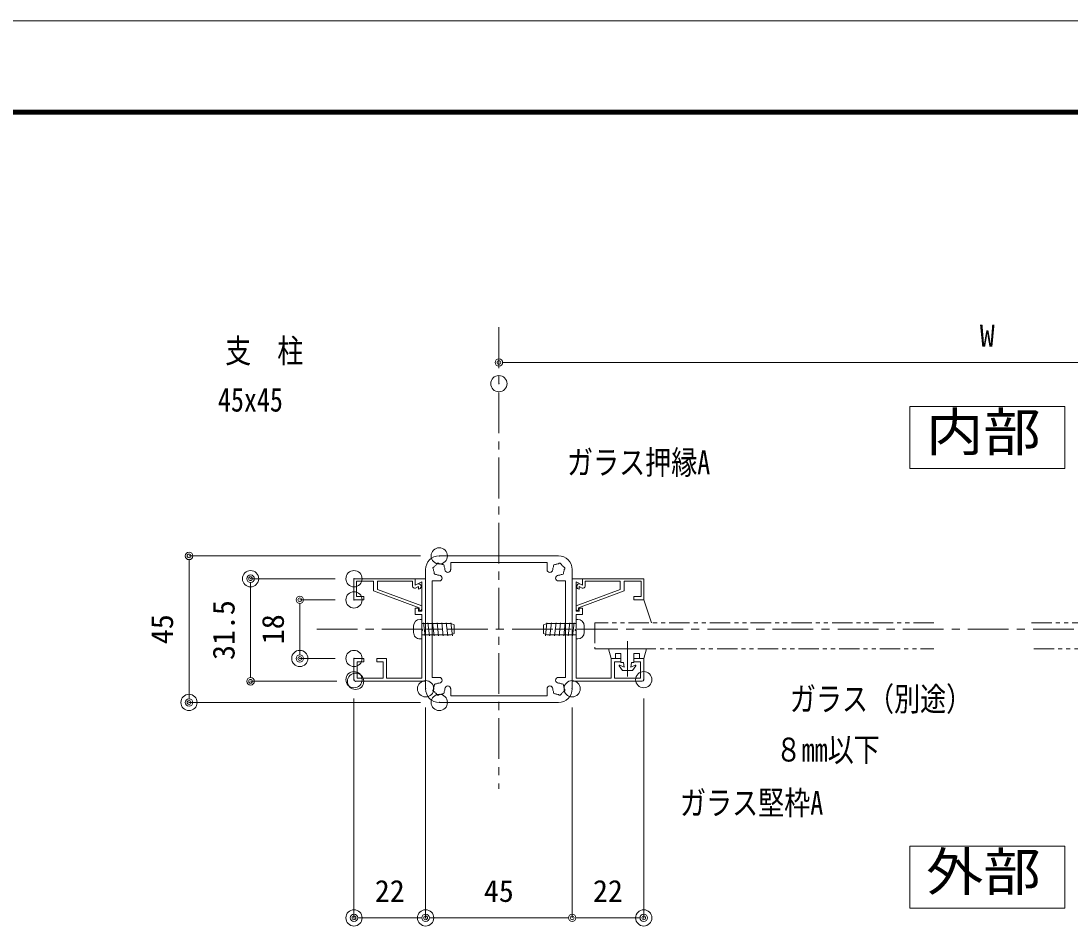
# Model space of a CAD drawing. Units: millimetres, scale not verified. Extents: x -3580 to 3580, y -1188 to 1188.
# Drawn here: x -2311 to -1666, y 632 to 1188 of the extents above; entities that cross this region are included whole.
import ezdxf
from ezdxf.enums import TextEntityAlignment as Align

# ---------------------------------------------------------------- set-up
doc = ezdxf.new("R2010")
doc.units = ezdxf.units.MM
doc.header["$LTSCALE"] = 20
doc.header["$PDMODE"] = 32
doc.header["$PDSIZE"] = 10
for name, pattern in [('USER1', [2, 1.25, -0.25, 0.25, -0.25]), ('USER2', [1.25, 0.625, -0.125, 0.125, -0.125, 0.125, -0.125]), ('USER3', [0.375, 0.25, -0.125]), ('USER4', [3.5, 2, -1.5])]:
    doc.linetypes.add(name, pattern=pattern)
for name, color, linetype, lineweight in [('0-0_0', 7, 'Continuous', 18), ('0-1_DEFPOINTS', 7, 'Continuous', 18), ('0-4_WAKU', 7, 'Continuous', 18), ('0-5_6ﾊｯﾁﾝｸﾞ', 4, 'Continuous', 18), ('0-6_51破線ｱﾙﾐ', 3, 'USER3', 18), ('0-8_3中心線', 2, 'USER1', 18), ('0-9_41ｱﾙﾐ', 6, 'Continuous', 18), ('0-A_1手摺寸法', 7, 'Continuous', 18), ('0-B_42ｱﾙﾐ部品', 6, 'Continuous', 18), ('0-C_P4-12', 7, 'Continuous', 18), ('0-D_CYAN', 4, 'Continuous', 18), ('0-E_2a', 1, 'USER2', 18)]:
    doc.layers.add(name, color=color, linetype=linetype, lineweight=lineweight)
doc.layers.add('0-2_MOJI', color=7, linetype='Continuous')
doc.styles.add('ＭＳ ゴシック', font='')
doc.styles.get('ＭＳ ゴシック').set_extended_font_data('MS Gothic')

# ---------------------------------------------------------------- blocks, each defined once
blk = doc.blocks.new('HK-029')
at = {"layer": '0-9_41ｱﾙﾐ'}
for p, q in [((-6.5, 18.8), (0, 18.8)), ((-6.5, 15.8), (-6.5, 18.8)), ((-5.5, 18), (-0.8, 18)), ((-5.5, 15.8), (-5.5, 18)), ((-0.8, 18), (-0.8, 12.8)), ((0, 18.8), (0, 0)), ((-6.5, 15.8), (-5.5, 15.8)), ((-3.76, 12.8), (-8.93, -1.2)), ((-3.35, 11.6), (-8.37, -2)), ((-3.76, 12.8), (-0.8, 12.8)), ((-3.35, 11.6), (-0.8, 11.6)), ((-0.8, 11.6), (-0.8, 0.8)), ((-2.32, 0.8), (-0.8, 0.8)), ((-9.4, -1.2), (-8.93, -1.2)), ((-8.37, -2), (-9.4, -2)), ((-3.19, -1), (-2.39, -1)), ((-2.39, -1), (-2.86, -0.07))]:
    blk.add_line(p, q, dxfattribs=at)
at = {"layer": '0-9_41ｱﾙﾐ', "linetype": 'USER4'}
for p, q in [((-2, 0), (0, 0)), ((-1.68, -0.64), (-2, 0))]:
    blk.add_line(p, q, dxfattribs=at)
at = {"layer": '0-9_41ｱﾙﾐ'}
for centre, radius, start, end in [((-2.32, 0.2), 0.6, 90, 206.5651), ((-9.4, -1.6), 0.4, 90, 270), ((-2.39, -1), 0.8, 180, 270), ((-2.39, -1), 0.8, 270, 26.565)]:
    blk.add_arc(centre, radius, start, end, dxfattribs=at)
blk = doc.blocks.new('HK-028')
at = {"layer": '0-9_41ｱﾙﾐ'}
for p, q in [((0, 1), (0, 21.5)), ((0, 0), (0, 21.5)), ((7, 22), (0.5, 22)), ((1, 13), (1, 21)), ((7, 19), (7, 22)), ((7, 19), (6, 19)), ((7, 15), (6, 15)), ((7, 15), (7, 12)), ((1, 1.2), (1, 12)), ((7, 12), (1, 12)), ((31.5, 0), (0, 0)), ((15.45, 1.2), (1, 1.2)), ((15.58, 0.99), (15.45, 1.2)), ((15.92, 0.99), (16.05, 1.2)), ((20.5, 1.2), (16.05, 1.2)), ((20.5, 3.2), (20.5, 1.2)), ((22.5, 3.2), (20.5, 3.2)), ((22.5, 2.2), (21.5, 2.2)), ((21.5, 1.2), (21.5, 2.2)), ((21.5, 1.2), (30.5, 1.2)), ((22.5, 2.2), (22.5, 3.2)), ((29.5, 3.2), (30.5, 1.2)), ((31.5, 3.2), (29.5, 3.2)), ((31.5, 0), (31.5, 3.2))]:
    blk.add_line(p, q, dxfattribs=at)
for points in [[(6, 19), (6, 21), (1, 21)], [(6, 15), (6, 13), (1, 13)]]:
    blk.add_lwpolyline(points, dxfattribs=at)
for centre, radius, start, end in [((0.5, 21.5), 0.5, 90, 180), ((15.75, 1.1), 0.2, 212.3335, 327.6665)]:
    blk.add_arc(centre, radius, start, end, dxfattribs=at)
blk = doc.blocks.new('hbk-145')
at = {"layer": '0-A_1手摺寸法', "color": 3}
for p, q in [((-5.8, 0), (5.8, 0)), ((-5.8, 0), (-5, -3)), ((0, 2.36), (0, -8.5)), ((5.8, 0), (5, -3)), ((-5, -3), (-3.7, -3)), ((-3.7, -1.5), (-2, -1.5)), ((-3.7, -1.5), (-3.7, -3)), ((-2, -1.5), (-2, -4.2)), ((2, -1.5), (3.7, -1.5)), ((2, -1.5), (2, -4.2)), ((3.7, -1.5), (3.7, -3)), ((3.7, -3), (5, -3)), ((-1.5, -6.7), (-2.58, -5.23)), ((-2.39, -5.01), (-1, -5.7)), ((-2, -4.2), (-1.25, -4.2)), ((-1, -5.7), (-1.25, -4.2)), ((1, -5.7), (1.25, -4.2)), ((1, -5.7), (2.39, -5.01)), ((1.25, -4.2), (2, -4.2)), ((1.5, -6.7), (2.58, -5.23)), ((-1.5, -6.7), (1.5, -6.7))]:
    blk.add_line(p, q, dxfattribs=at)
for centre, start, end in [((-2.45, -5.15), 66.3706, 212.9052), ((2.45, -5.15), 327.0948, 113.6294)]:
    blk.add_arc(centre, 0.15, start, end, dxfattribs=at)
blk = doc.blocks.new('HK-013')
at = {"layer": '0-B_42ｱﾙﾐ部品'}
for p, q in [((18.3, 22.5), (-18.3, 22.5)), ((14.8, 20.5), (-14.8, 20.5)), ((-14.8, 20.5), (-14.8, 18.3)), ((14.8, 20.5), (14.8, 18.3)), ((-22.5, 18.3), (-22.5, -18.3)), ((-22.5, 18.3), (-22.5, 18.3)), ((22.5, 18.3), (22.5, -18.3)), ((-20.5, 14.8), (-20.5, -14.8)), ((-18.3, 14.8), (-20.5, 14.8)), ((18.3, 14.8), (20.5, 14.8)), ((20.5, 14.8), (20.5, -14.8)), ((-18.3, -14.8), (-20.5, -14.8)), ((18.3, -14.8), (20.5, -14.8)), ((-22.5, -18.3), (-22.5, -18.3)), ((-14.8, -20.5), (-14.8, -18.3)), ((14.8, -20.5), (14.8, -18.3)), ((18.3, -22.5), (-18.3, -22.5)), ((14.8, -20.5), (-14.8, -20.5))]:
    blk.add_line(p, q, dxfattribs=at)
for centre, radius, start, end in [((-18.3, 18.3), 4.2, 90, 180), ((-18.3, 18.3), 1.75, 135, 149.6411), ((-18.3, 18.3), 1.75, 120.3589, 135), ((-18.69, 19.75), 0.5, 105, 172.9757), ((-18.69, 19.75), 0.5, 37.0243, 105), ((-18.3, 18.3), 1.75, 75, 89.6411), ((-18.3, 18.3), 1.75, 60.3589, 75), ((-17.24, 19.36), 0.5, 45, 112.9757), ((-17.24, 19.36), 0.5, 337.0243, 45), ((17.24, 19.36), 0.5, 135, 202.9757), ((17.24, 19.36), 0.5, 67.0243, 135), ((18.3, 18.3), 1.75, 105, 119.6411), ((18.3, 18.3), 1.75, 90.3589, 105), ((18.69, 19.75), 0.5, 75, 142.9757), ((18.3, 18.3), 4.2, 0, 90), ((18.69, 19.75), 0.5, 7.0243, 75), ((18.3, 18.3), 1.75, 45, 59.6411), ((18.3, 18.3), 1.75, 30.3589, 45), ((-19.75, 18.69), 0.5, 165, 232.9757), ((-19.75, 18.69), 0.5, 97.0243, 165), ((-18.3, 18.3), 1.75, 180.3589, 195), ((-18.3, 18.3), 1.75, 195, 209.6411), ((-19.36, 17.24), 0.5, 157.0243, 225), ((-19.36, 17.24), 0.5, 225, 292.9757), ((-18.3, 18.3), 1.75, 240.3589, 255), ((-18.3, 18.3), 1.75, 255, 270), ((-18.3, 15.68), 0.875, 270, 90), ((-18.3, 18.3), 1.75, 15, 29.6411), ((-18.3, 18.3), 1.75, 0.3589, 15), ((-15.67, 18.3), 0.875, 180, 0), ((15.68, 18.3), 0.875, 180, 360), ((18.3, 18.3), 1.75, 165, 179.6411), ((18.3, 18.3), 1.75, 150.3589, 165), ((18.3, 15.68), 0.875, 90, 270), ((18.3, 18.3), 1.75, 270, 285), ((18.3, 18.3), 1.75, 285, 299.6411), ((19.36, 17.24), 0.5, 247.0243, 315), ((19.36, 17.24), 0.5, 315, 22.9757), ((19.75, 18.69), 0.5, 15, 82.9757), ((18.3, 18.3), 1.75, 330.3589, 345), ((18.3, 18.3), 1.75, 345, 359.6411), ((19.75, 18.69), 0.5, 307.0243, 15), ((-18.3, -15.68), 0.875, 270, 90), ((18.3, -15.68), 0.875, 90, 270), ((-18.3, -18.3), 4.2, 180, 270), ((-19.75, -18.69), 0.5, 127.0243, 195), ((-19.75, -18.69), 0.5, 195, 262.9757), ((-18.3, -18.3), 1.75, 165, 179.6411), ((-18.3, -18.3), 1.75, 150.3589, 165), ((-19.36, -17.24), 0.5, 135, 202.9757), ((-18.3, -18.3), 1.75, 210.3589, 225), ((-19.36, -17.24), 0.5, 67.0243, 135), ((-18.3, -18.3), 1.75, 105, 119.6411), ((-18.3, -18.3), 1.75, 90, 105), ((-17.24, -19.36), 0.5, 315, 22.9757), ((-18.3, -18.3), 1.75, 330.3589, 345), ((-18.3, -18.3), 1.75, 345, 359.6411), ((-15.68, -18.3), 0.875, 360, 180), ((15.67, -18.3), 0.875, 0, 180), ((18.3, -18.3), 1.75, 180.3589, 195), ((18.3, -18.3), 1.75, 195, 209.6411), ((17.24, -19.36), 0.5, 157.0243, 225), ((18.3, -18.3), 1.75, 75, 90), ((18.3, -18.3), 4.2, 270, 360), ((18.3, -18.3), 1.75, 60.3589, 75), ((19.36, -17.24), 0.5, 45, 112.9757), ((18.3, -18.3), 1.75, 315, 329.6411), ((19.36, -17.24), 0.5, 337.0243, 45), ((19.75, -18.69), 0.5, 277.0243, 345), ((18.3, -18.3), 1.75, 15, 29.6411), ((18.3, -18.3), 1.75, 0.3589, 15), ((19.75, -18.69), 0.5, 345, 52.9757), ((-18.3, -18.3), 1.75, 225, 239.6411), ((-18.69, -19.75), 0.5, 187.0243, 255), ((-18.69, -19.75), 0.5, 255, 322.9757), ((-18.3, -18.3), 1.75, 270.3589, 285), ((-18.3, -18.3), 1.75, 285, 299.6411), ((-17.24, -19.36), 0.5, 247.0243, 315), ((17.24, -19.36), 0.5, 225, 292.9757), ((18.3, -18.3), 1.75, 240.3589, 255), ((18.3, -18.3), 1.75, 255, 269.6411), ((18.69, -19.75), 0.5, 217.0243, 285), ((18.69, -19.75), 0.5, 285, 352.9757), ((18.3, -18.3), 1.75, 300.3589, 315)]:
    blk.add_arc(centre, radius, start, end, dxfattribs=at)
blk = doc.blocks.new('_ORIGIN2')
at = {"layer": '0-0_0'}
blk.add_line((-0.5, 0), (-1, 0), dxfattribs=at)
for radius in [0.5, 0.25]:
    blk.add_circle((0, 0), radius, dxfattribs=at)
blk = doc.blocks.new('D27')
at = {"layer": '0-1_DEFPOINTS'}
for p in [(622.3, 1402.23), (22.3, 1389.26), (622.3, 1389.26)]:
    blk.add_point(p, dxfattribs=at)
at = {"layer": '0-A_1手摺寸法'}
for p, q in [((22.3, 1400.76), (22.3, 1402.23)), ((26.9, 1402.23), (617.7, 1402.23)), ((622.3, 1400.76), (622.3, 1402.23))]:
    blk.add_line(p, q, dxfattribs=at)
at = {"layer": '0-A_1手摺寸法', "xscale": 4.6, "yscale": 4.6, "rotation": 180}
blk.add_blockref('_ORIGIN2', (22.3, 1402.23), dxfattribs=at)
at = {"layer": '0-A_1手摺寸法', "xscale": 4.6, "yscale": 4.6}
blk.add_blockref('_ORIGIN2', (622.3, 1402.23), dxfattribs=at)
at = {"layer": '0-A_1手摺寸法', "style": 'ＭＳ ゴシック'}
blk.add_text('W', height=13.49, dxfattribs=at).set_placement((317.7, 1407.98), align=Align.BOTTOM_LEFT)
blk = doc.blocks.new('D30')
at = {"layer": '0-1_DEFPOINTS'}
for p in [(-22.7, 1201.9), (67.3, 1201.9), (-22.7, 1061.24)]:
    blk.add_point(p, dxfattribs=at)
at = {"layer": '0-A_1手摺寸法'}
for p, q in [((-22.7, 1190.4), (-22.7, 1061.24)), ((67.3, 1190.4), (67.3, 1061.24)), ((62.7, 1061.24), (-18.1, 1061.24))]:
    blk.add_line(p, q, dxfattribs=at)
at = {"layer": '0-A_1手摺寸法', "xscale": 4.6, "yscale": 4.6, "rotation": 180}
blk.add_blockref('_ORIGIN2', (-22.7, 1061.24), dxfattribs=at)
at = {"layer": '0-A_1手摺寸法', "xscale": 4.6, "yscale": 4.6}
blk.add_blockref('_ORIGIN2', (67.3, 1061.24), dxfattribs=at)
at = {"layer": '0-A_1手摺寸法', "style": 'ＭＳ ゴシック'}
blk.add_text('45', height=13.49, dxfattribs=at).set_placement((13.1, 1066.99), align=Align.BOTTOM_LEFT)
blk = doc.blocks.new('D31')
at = {"layer": '0-1_DEFPOINTS'}
for p in [(111.3, 1207.5), (67.3, 1201.9), (111.3, 1061.24)]:
    blk.add_point(p, dxfattribs=at)
at = {"layer": '0-A_1手摺寸法'}
for p, q in [((111.3, 1196), (111.3, 1061.24)), ((67.3, 1190.4), (67.3, 1061.24)), ((71.9, 1061.24), (106.7, 1061.24))]:
    blk.add_line(p, q, dxfattribs=at)
at = {"layer": '0-A_1手摺寸法', "xscale": 4.6, "yscale": 4.6, "rotation": 180}
blk.add_blockref('_ORIGIN2', (67.3, 1061.24), dxfattribs=at)
at = {"layer": '0-A_1手摺寸法', "xscale": 4.6, "yscale": 4.6}
blk.add_blockref('_ORIGIN2', (111.3, 1061.24), dxfattribs=at)
at = {"layer": '0-A_1手摺寸法', "style": 'ＭＳ ゴシック'}
blk.add_text('22', height=13.49, dxfattribs=at).set_placement((80.1, 1066.99), align=Align.BOTTOM_LEFT)
blk = doc.blocks.new('D32')
at = {"layer": '0-1_DEFPOINTS'}
for p in [(-66.7, 1207.5), (-22.7, 1201.9), (-66.7, 1061.24)]:
    blk.add_point(p, dxfattribs=at)
at = {"layer": '0-A_1手摺寸法'}
for p, q in [((-66.7, 1196), (-66.7, 1061.24)), ((-22.7, 1190.4), (-22.7, 1061.24)), ((-27.3, 1061.24), (-62.1, 1061.24))]:
    blk.add_line(p, q, dxfattribs=at)
at = {"layer": '0-A_1手摺寸法', "xscale": 4.6, "yscale": 4.6, "rotation": 180}
blk.add_blockref('_ORIGIN2', (-66.7, 1061.24), dxfattribs=at)
at = {"layer": '0-A_1手摺寸法', "xscale": 4.6, "yscale": 4.6}
blk.add_blockref('_ORIGIN2', (-22.7, 1061.24), dxfattribs=at)
at = {"layer": '0-A_1手摺寸法', "style": 'ＭＳ ゴシック'}
blk.add_text('22', height=13.49, dxfattribs=at).set_placement((-53.9, 1066.99), align=Align.BOTTOM_LEFT)
blk = doc.blocks.new('D33')
at = {"layer": '0-1_DEFPOINTS'}
for p in [(-130.23, 1269.5), (-66.7, 1269.5), (-65.7, 1206.5)]:
    blk.add_point(p, dxfattribs=at)
at = {"layer": '0-A_1手摺寸法'}
for p, q in [((-78.2, 1269.5), (-130.23, 1269.5)), ((-130.23, 1211.1), (-130.23, 1264.9)), ((-77.2, 1206.5), (-130.23, 1206.5))]:
    blk.add_line(p, q, dxfattribs=at)
at = {"layer": '0-A_1手摺寸法', "xscale": 4.6, "yscale": 4.6}
for p, rotation in [((-130.23, 1269.5), 90), ((-130.23, 1206.5), 270)]:
    blk.add_blockref('_ORIGIN2', p, dxfattribs=dict(at, rotation=rotation))
at = {"layer": '0-A_1手摺寸法', "style": 'ＭＳ ゴシック'}
blk.add_text('31.5', height=13.49, rotation=90, dxfattribs=at).set_placement((-135.98, 1219.6), align=Align.BOTTOM_LEFT)
blk = doc.blocks.new('D34')
at = {"layer": '0-1_DEFPOINTS'}
for p in [(-66.7, 1256.5), (-99.97, 1220.5), (-66.7, 1220.5)]:
    blk.add_point(p, dxfattribs=at)
at = {"layer": '0-A_1手摺寸法'}
for p, q in [((-78.2, 1256.5), (-99.97, 1256.5)), ((-99.97, 1251.9), (-99.97, 1225.1)), ((-78.2, 1220.5), (-99.97, 1220.5))]:
    blk.add_line(p, q, dxfattribs=at)
at = {"layer": '0-A_1手摺寸法', "xscale": 4.6, "yscale": 4.6}
for p, rotation in [((-99.97, 1256.5), 90), ((-99.97, 1220.5), 270)]:
    blk.add_blockref('_ORIGIN2', p, dxfattribs=dict(at, rotation=rotation))
at = {"layer": '0-A_1手摺寸法', "style": 'ＭＳ ゴシック'}
blk.add_text('18', height=13.49, rotation=90, dxfattribs=at).set_placement((-105.72, 1229.3), align=Align.BOTTOM_LEFT)
blk = doc.blocks.new('D35')
at = {"layer": '0-1_DEFPOINTS'}
for p in [(-14.3, 1283.5), (-168.03, 1193.5), (-14.3, 1193.5)]:
    blk.add_point(p, dxfattribs=at)
at = {"layer": '0-A_1手摺寸法'}
for p, q in [((-25.8, 1283.5), (-168.03, 1283.5)), ((-168.03, 1278.9), (-168.03, 1198.1)), ((-25.8, 1193.5), (-168.03, 1193.5))]:
    blk.add_line(p, q, dxfattribs=at)
at = {"layer": '0-A_1手摺寸法', "xscale": 4.6, "yscale": 4.6}
for p, rotation in [((-168.03, 1283.5), 90), ((-168.03, 1193.5), 270)]:
    blk.add_blockref('_ORIGIN2', p, dxfattribs=dict(at, rotation=rotation))
at = {"layer": '0-A_1手摺寸法', "style": 'ＭＳ ゴシック'}
blk.add_text('45', height=13.49, rotation=90, dxfattribs=at).set_placement((-173.78, 1229.3), align=Align.BOTTOM_LEFT)
blk = doc.blocks.new('A$C43F735A4')
at = {"layer": '0-5_6ﾊｯﾁﾝｸﾞ'}
for p, q in [((5, 15.42), (1, 14.95)), ((5, 15.42), (1, 14.95)), ((5, 14.01), (1, 13.54)), ((5, 14.01), (1, 13.54)), ((1.25, 14.99), (1.66, 15.99)), ((1.25, 5.99), (1.25, 14.99)), ((4.34, 15.99), (1.66, 15.99)), ((4.75, 14.99), (4.34, 15.99)), ((4.75, 5.99), (4.75, 14.99)), ((5, 12.6), (1, 12.13)), ((5, 12.6), (1, 12.13)), ((5, 11.19), (1, 10.72)), ((5, 11.19), (1, 10.72)), ((5, 9.78), (1, 9.31)), ((5, 9.78), (1, 9.31)), ((5, 8.37), (1, 7.9)), ((5, 8.37), (1, 7.9)), ((5, 7.06), (1, 6.59)), ((5, 7.06), (1, 6.59)), ((0, 5.49), (0, 5.79)), ((5.8, 5.99), (0.2, 5.99)), ((4, 3.49), (2, 3.49)), ((6, 5.49), (6, 5.79))]:
    blk.add_line(p, q, dxfattribs=at)
for centre, radius, start, end in [((0.2, 5.79), 0.2, 90, 180), ((2, 5.49), 2, 180, 270), ((4, 5.49), 2, 270, 0), ((5.8, 5.79), 0.2, 0, 90)]:
    blk.add_arc(centre, radius, start, end, dxfattribs=at)
at = {"layer": '0-6_51破線ｱﾙﾐ'}
blk.add_line((3, 0), (3, 19.15), dxfattribs=at)

msp = doc.modelspace()

# ---------------------------------------------------------------- linework, layer by layer
at = {"layer": '0-1_DEFPOINTS', "color": 5}
msp.add_line((-215.8, 1188), (-3579.8, 1188), dxfattribs=at)
at = {"layer": '0-4_WAKU'}
for p, q in [((-298.6, 1133.2), (-3501, 1133.2)), ((-299.2, 1132.6), (-3500.4, 1132.6)), ((-299.8, 1132), (-3499.8, 1132)), ((-300.4, 1131.4), (-3499.2, 1131.4)), ((-301, 1130.8), (-3498.6, 1130.8))]:
    msp.add_line(p, q, dxfattribs=at)
at = {"layer": '0-8_3中心線'}
for p, q in [((-2017.25, 999.9), (-2017.25, 716.56)), ((-2129.12, 814.55), (-1336.63, 814.55))]:
    msp.add_line(p, q, dxfattribs=at)
at = {"layer": '0-C_P4-12'}
for p, q in [((-1764.91, 951.3), (-1764.91, 913.29)), ((-1764.91, 681.23), (-1764.91, 643.22))]:
    msp.add_line(p, q, dxfattribs=at)
for points in [[(-1764.91, 913.29), (-1669.58, 913.29), (-1669.58, 951.3), (-1764.91, 951.3)], [(-1764.91, 643.22), (-1669.58, 643.22), (-1669.58, 681.23), (-1764.91, 681.23)]]:
    msp.add_lwpolyline(points, dxfattribs=at)
at = {"layer": '0-D_CYAN'}
msp.add_line((-1928.25, 832.55), (-1923.43, 818.55), dxfattribs=at)
at = {"layer": '0-E_2a'}
for p, q in [((-1958.25, 802.55), (-1750.09, 802.55)), ((-1476.25, 802.55), (-1690.09, 802.55))]:
    msp.add_line(p, q, dxfattribs=at)
for points in [[(-1750.09, 818.55), (-1958.25, 818.55), (-1958.25, 802.55)], [(-1690.09, 818.55), (-1476.25, 818.55), (-1476.25, 802.55)]]:
    msp.add_lwpolyline(points, dxfattribs=at)

# ---------------------------------------------------------------- block references
at = {"layer": '0-2_MOJI', "yscale": 2}
for p, xscale, rotation in [((-2076.63, 820.55), 2, 270), ((-1957.86, 820.55), -2, 90)]:
    msp.add_blockref('A$C43F735A4', p, dxfattribs=dict(at, xscale=xscale, rotation=rotation))
at = {"layer": '0-9_41ｱﾙﾐ', "yscale": 2}
for xscale in [2, -2]:
    msp.add_blockref('HK-013', (-2017.25, 814.55), dxfattribs=dict(at, xscale=xscale))
for name, p, xscale, rotation in [('HK-029', (-2068.65, 845.55), 2, 90), ('HK-028', (-2062.25, 782.55), 2, 90), ('HK-028', (-1972.25, 782.55), -2, 270), ('HK-029', (-1965.85, 845.55), -2, 270)]:
    msp.add_blockref(name, p, dxfattribs=dict(at, xscale=xscale, rotation=rotation))
at = {"layer": '0-A_1手摺寸法'}
for name in ['D27', 'D35', 'D33', 'D34', 'D32', 'D31', 'D30']:
    msp.add_blockref(name, (-2039.54, -423.94), dxfattribs=at)
at = {"layer": '0-D_CYAN', "xscale": -2, "yscale": 2}
msp.add_blockref('hbk-145', (-1938.25, 802.55), dxfattribs=at)

# ---------------------------------------------------------------- texts
at = {"layer": '0-0_0', "style": 'ＭＳ ゴシック', "width": 0.8}
for s, p in [('支\u3000柱', (-2185.37, 973.69)), ('45x45', (-2189.8, 943.76)), ('ガラス押縁A', (-1975.39, 905.25)), ('ガラス（別途）', (-1838.5, 759.97)), ('８mm以下', (-1847.25, 728.89)), ('ガラス堅枠A', (-1905.98, 696.17))]:
    msp.add_text(s, height=14.66, dxfattribs=at).set_placement(p, align=Align.BOTTOM_LEFT)
at = {"layer": '0-C_P4-12', "style": 'ＭＳ ゴシック', "width": 1.1}
for s, p in [('内部', (-1754.85, 916.92)), ('外部', (-1754.85, 646.86))]:
    msp.add_text(s, height=23.46, dxfattribs=at).set_placement(p, align=Align.BOTTOM_LEFT)

doc.saveas('drawing.dxf')
